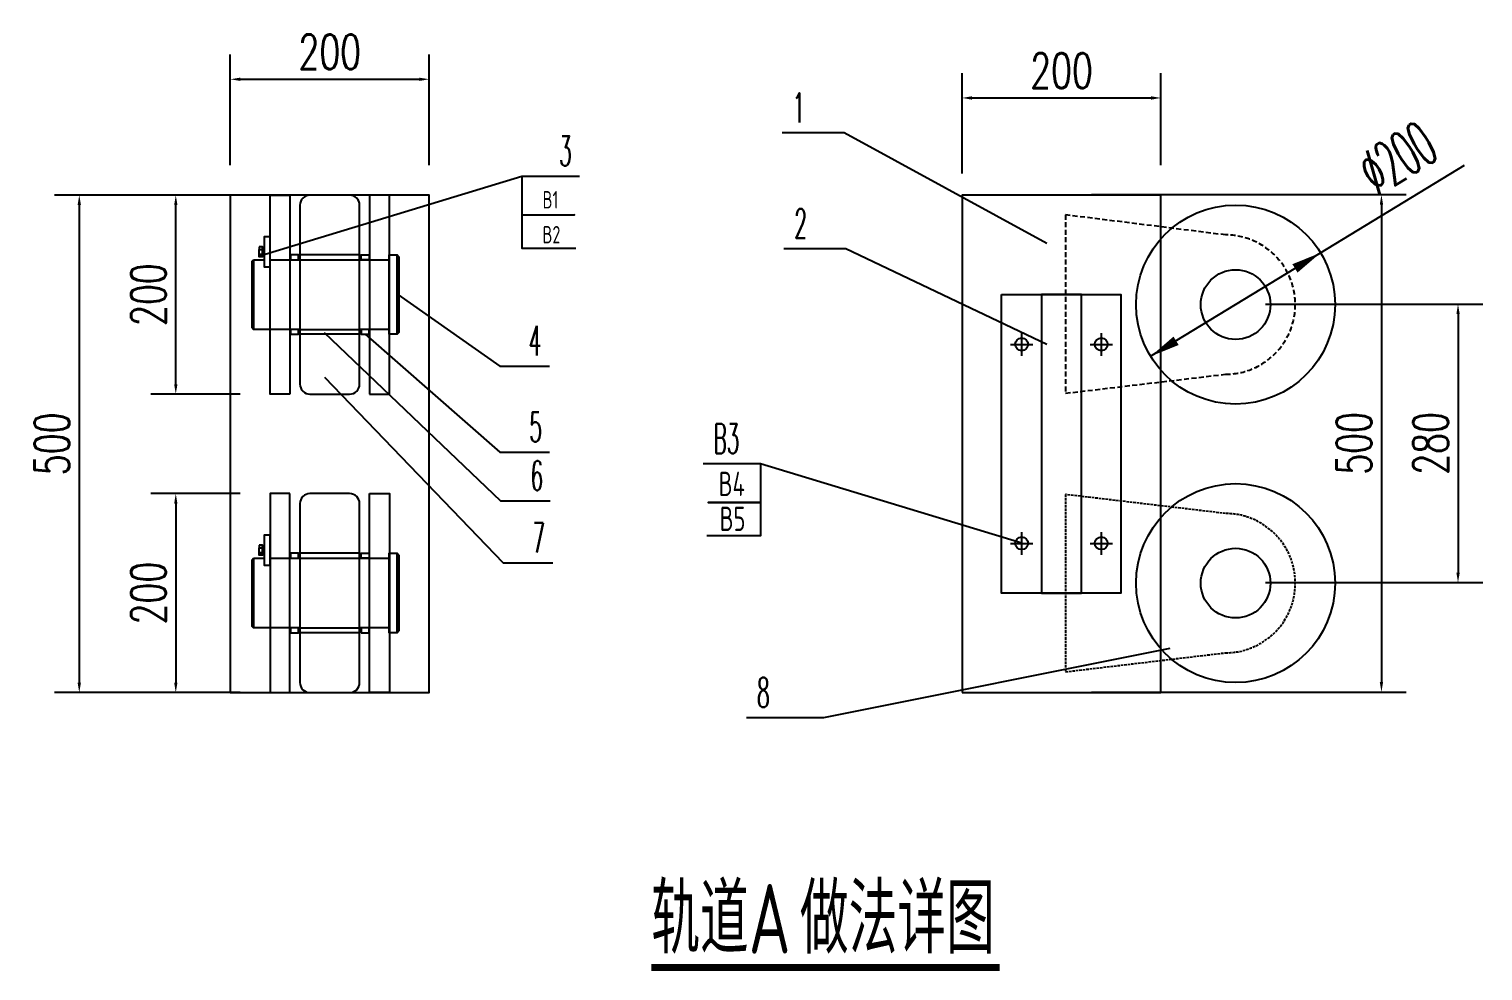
# Model space of a CAD drawing. Header units: millimetres. Extents: x -1443632 to -1307761, y 1430256 to 1527696.
# Drawn here: x -1430655 to -1429194, y 1506245 to 1507192 of the extents above; entities that cross this region are included whole.
import ezdxf

# ---------------------------------------------------------------- set-up
doc = ezdxf.new("R2010")
doc.units = ezdxf.units.MM
doc.header["$LTSCALE"] = 10
doc.linetypes.add('DASH', pattern=[0.35, 0.25, -0.1])
doc.linetypes.add('DASHED', pattern=[0.75, 0.5, -0.25])
doc.layers.get('DEFPOINTS').update_dxf_attribs({"linetype": 'CONTINUOUS'})
for name, color, linetype in [('PUB_DIM', 3, 'CONTINUOUS'), ('PUB_TEXT', 7, 'CONTINUOUS'), ('W-STEEL_KEEL钢龙骨', 5, 'CONTINUOUS'), ('W-WOOD_FLOOR木地板', 30, 'CONTINUOUS'), ('WALL', 9, 'CONTINUOUS'), ('钢', 172, 'CONTINUOUS')]:
    doc.layers.add(name, color=color, linetype=linetype)
doc.styles.add('_TCH_DIM', font='SIMPLEX.shx', dxfattribs={"width": 0.7, "bigfont": 'GBCBIG.shx'})
doc.styles.get("Standard").update_dxf_attribs({"font": 'tssdeng.shx', "width": 0.7, "bigfont": 'hztxt.shx'})
doc.styles.add('STANDARD_T3', font='simplex.shx', dxfattribs={"width": 0.7, "bigfont": 'gbcbig.shx'})
doc.dimstyles.new('W&&10', dxfattribs={"dimtxt": 35, "dimasz": 10, "dimexe": 25, "dimexo": 30, "dimgap": 10, "dimtad": 1, "dimdec": 0, "dimzin": 0, "dimdsep": 46, "dimtxsty": 'STANDARD_T3', "dimcen": 0.09, "dimclrd": 1, "dimclre": 1, "dimclrt": 7, "dimazin": 2, "dimtfac": 1, "dimtdec": 0, "dimtix": 1, "dimtmove": 2, "dimatfit": 3, "dimfxl": 0, "dimtolj": 1, "dimtzin": 0, "dimarcsym": 0})

# ---------------------------------------------------------------- blocks, each defined once
blk = doc.blocks.new('*D636')
at = {"layer": 'DEFPOINTS', "color": 0, "transparency": 16777216}
for p in [(-1430253.1, 1507141.3), (-1430453.1, 1507024.8), (-1430253.1, 1507024.8)]:
    blk.add_point(p, dxfattribs=at)
at = {"layer": 'PUB_DIM', "color": 1, "lineweight": -2, "transparency": 16777216}
for p, q in [((-1430453.1, 1507054.8), (-1430453.1, 1507166.3)), ((-1430253.1, 1507054.8), (-1430253.1, 1507166.3)), ((-1430443.1, 1507141.3), (-1430263.1, 1507141.3))]:
    blk.add_line(p, q, dxfattribs=at)
at = {"layer": 'PUB_DIM', "color": 1, "transparency": 16777216}
for points in [[(-1430443.1, 1507142.9), (-1430443.1, 1507139.6), (-1430453.1, 1507141.3)], [(-1430263.1, 1507142.9), (-1430263.1, 1507139.6), (-1430253.1, 1507141.3)]]:
    blk.add_solid(points, dxfattribs=at)
at = {"layer": 'PUB_DIM', "color": 7, "transparency": 16777216, "insert": (-1430353.1, 1507168.8), "char_height": 35, "attachment_point": 5, "style": 'STANDARD_T3'}
blk.add_mtext('\\A1;200', dxfattribs=at)
blk = doc.blocks.new('*D637')
at = {"layer": 'DEFPOINTS', "color": 0, "transparency": 16777216}
for p in [(-1430453.1, 1507024.8), (-1430604.9, 1506524.8), (-1430453.1, 1506524.8)]:
    blk.add_point(p, dxfattribs=at)
at = {"layer": 'PUB_DIM', "color": 1, "lineweight": -2, "transparency": 16777216}
for p, q in [((-1430483.1, 1507024.8), (-1430629.9, 1507024.8)), ((-1430604.9, 1507014.8), (-1430604.9, 1506534.8)), ((-1430483.1, 1506524.8), (-1430629.9, 1506524.8))]:
    blk.add_line(p, q, dxfattribs=at)
at = {"layer": 'PUB_DIM', "color": 1, "transparency": 16777216}
for points in [[(-1430606.6, 1507014.8), (-1430603.2, 1507014.8), (-1430604.9, 1507024.8)], [(-1430606.6, 1506534.8), (-1430603.2, 1506534.8), (-1430604.9, 1506524.8)]]:
    blk.add_solid(points, dxfattribs=at)
at = {"layer": 'PUB_DIM', "color": 7, "transparency": 16777216, "insert": (-1430632.4, 1506774.8), "char_height": 35, "attachment_point": 5, "rotation": 90, "style": 'STANDARD_T3'}
blk.add_mtext('\\A1;500', dxfattribs=at)
blk = doc.blocks.new('*D638')
at = {"layer": 'DEFPOINTS', "color": 0, "transparency": 16777216}
for p in [(-1430413.1, 1506724.8), (-1430507.9, 1506524.8), (-1430413.1, 1506524.8)]:
    blk.add_point(p, dxfattribs=at)
at = {"layer": 'PUB_DIM', "color": 1, "lineweight": -2, "transparency": 16777216}
for p, q in [((-1430443.1, 1506724.8), (-1430532.9, 1506724.8)), ((-1430507.9, 1506714.8), (-1430507.9, 1506534.8)), ((-1430443.1, 1506524.8), (-1430532.9, 1506524.8))]:
    blk.add_line(p, q, dxfattribs=at)
at = {"layer": 'PUB_DIM', "color": 1, "transparency": 16777216}
for points in [[(-1430509.5, 1506714.8), (-1430506.2, 1506714.8), (-1430507.9, 1506724.8)], [(-1430509.5, 1506534.8), (-1430506.2, 1506534.8), (-1430507.9, 1506524.8)]]:
    blk.add_solid(points, dxfattribs=at)
at = {"layer": 'PUB_DIM', "color": 7, "transparency": 16777216, "insert": (-1430535.4, 1506624.8), "char_height": 35, "attachment_point": 5, "rotation": 90, "style": 'STANDARD_T3'}
blk.add_mtext('\\A1;200', dxfattribs=at)
blk = doc.blocks.new('*D639')
at = {"layer": 'DEFPOINTS', "color": 0, "transparency": 16777216}
for p in [(-1430507.9, 1507024.8), (-1430413.1, 1507024.8), (-1430413.1, 1506824.8)]:
    blk.add_point(p, dxfattribs=at)
at = {"layer": 'PUB_DIM', "color": 1, "lineweight": -2, "transparency": 16777216}
for p, q in [((-1430443.1, 1507024.8), (-1430532.9, 1507024.8)), ((-1430507.9, 1506834.8), (-1430507.9, 1507014.8)), ((-1430443.1, 1506824.8), (-1430532.9, 1506824.8))]:
    blk.add_line(p, q, dxfattribs=at)
at = {"layer": 'PUB_DIM', "color": 1, "transparency": 16777216}
for points in [[(-1430509.5, 1507014.8), (-1430506.2, 1507014.8), (-1430507.9, 1507024.8)], [(-1430509.5, 1506834.8), (-1430506.2, 1506834.8), (-1430507.9, 1506824.8)]]:
    blk.add_solid(points, dxfattribs=at)
at = {"layer": 'PUB_DIM', "color": 7, "transparency": 16777216, "insert": (-1430535.4, 1506924.8), "char_height": 35, "attachment_point": 5, "rotation": 90, "style": 'STANDARD_T3'}
blk.add_mtext('\\A1;200', dxfattribs=at)
blk = doc.blocks.new('*D610')
at = {"layer": 'DEFPOINTS', "color": 0, "transparency": 16777216}
for p in [(-1429517.5, 1507122.5), (-1429717.5, 1507016.6), (-1429517.5, 1507024.8)]:
    blk.add_point(p, dxfattribs=at)
at = {"layer": 'PUB_DIM', "color": 1, "lineweight": -2, "transparency": 16777216}
for p, q in [((-1429717.5, 1507046.6), (-1429717.5, 1507147.5)), ((-1429517.5, 1507054.8), (-1429517.5, 1507147.5)), ((-1429707.5, 1507122.5), (-1429527.5, 1507122.5))]:
    blk.add_line(p, q, dxfattribs=at)
at = {"layer": 'PUB_DIM', "color": 1, "transparency": 16777216}
for points in [[(-1429707.5, 1507124.2), (-1429707.5, 1507120.8), (-1429717.5, 1507122.5)], [(-1429527.5, 1507124.2), (-1429527.5, 1507120.8), (-1429517.5, 1507122.5)]]:
    blk.add_solid(points, dxfattribs=at)
at = {"layer": 'PUB_DIM', "color": 7, "transparency": 16777216, "insert": (-1429617.5, 1507150), "char_height": 35, "attachment_point": 5, "style": 'STANDARD_T3'}
blk.add_mtext('\\A1;200', dxfattribs=at)
blk = doc.blocks.new('*D523')
at = {"layer": 'DEFPOINTS', "color": 0, "transparency": 16777216}
for p in [(-1429617.5, 1507025.3), (-1429617.5, 1506525.3), (-1429295.9, 1506525.3)]:
    blk.add_point(p, dxfattribs=at)
at = {"layer": 'PUB_DIM', "color": 1, "lineweight": -2, "transparency": 16777216}
for p, q in [((-1429587.5, 1507025.3), (-1429270.9, 1507025.3)), ((-1429295.9, 1507015.3), (-1429295.9, 1506535.3)), ((-1429587.5, 1506525.3), (-1429270.9, 1506525.3))]:
    blk.add_line(p, q, dxfattribs=at)
at = {"layer": 'PUB_DIM', "color": 1, "transparency": 16777216}
for points in [[(-1429297.5, 1507015.3), (-1429294.2, 1507015.3), (-1429295.9, 1507025.3)], [(-1429297.5, 1506535.3), (-1429294.2, 1506535.3), (-1429295.9, 1506525.3)]]:
    blk.add_solid(points, dxfattribs=at)
at = {"layer": 'PUB_DIM', "color": 7, "transparency": 16777216, "insert": (-1429323.4, 1506775.3), "char_height": 35, "attachment_point": 5, "rotation": 90, "style": 'STANDARD_T3'}
blk.add_mtext('\\A1;500', dxfattribs=at)
blk = doc.blocks.new('*D524')
at = {"layer": 'DEFPOINTS', "color": 0, "transparency": 16777216}
for p in [(-1429442.5, 1506915.3), (-1429442.5, 1506635.3), (-1429218.9, 1506635.3)]:
    blk.add_point(p, dxfattribs=at)
at = {"layer": 'PUB_DIM', "color": 1, "lineweight": -2, "transparency": 16777216}
for p, q in [((-1429412.5, 1506915.3), (-1429193.9, 1506915.3)), ((-1429218.9, 1506905.3), (-1429218.9, 1506645.3)), ((-1429412.5, 1506635.3), (-1429193.9, 1506635.3))]:
    blk.add_line(p, q, dxfattribs=at)
at = {"layer": 'PUB_DIM', "color": 1, "transparency": 16777216}
for points in [[(-1429220.5, 1506905.3), (-1429217.2, 1506905.3), (-1429218.9, 1506915.3)], [(-1429220.5, 1506645.3), (-1429217.2, 1506645.3), (-1429218.9, 1506635.3)]]:
    blk.add_solid(points, dxfattribs=at)
at = {"layer": 'PUB_DIM', "color": 7, "transparency": 16777216, "insert": (-1429246.4, 1506775.3), "char_height": 35, "attachment_point": 5, "rotation": 90, "style": 'STANDARD_T3'}
blk.add_mtext('\\A1;280', dxfattribs=at)
blk = doc.blocks.new('3')
at = {"layer": 'WALL', "color": 3}
for p, q in [((-320.2, -79.8), (-57.7, 0)), ((-57.7, 0), (0, 0))]:
    blk.add_line(p, q, dxfattribs=at)
blk.add_lwpolyline([(-57.7, 0), (-57.7, -39), (-5, -38.8), (-57.7, -39), (-57.7, -72.3), (-3.4, -72.3)], dxfattribs=at)
at = {"layer": 'PUB_TEXT', "color": 7, "style": '_TCH_DIM', "width": 0.494118}
blk.add_text('3', height=29.8, dxfattribs=at).set_placement((-20.3, 10.5))
at = {"layer": 'WALL', "color": 0, "width": 0.7}
for s, p in [('B1', (-36.9, -32.4)), ('B2', (-37, -67.5))]:
    blk.add_text(s, height=17.5, dxfattribs=at).set_placement(p)
blk = doc.blocks.new('B3')
at = {"layer": 'WALL', "color": 3}
for p, q in [((0, 0), (-57.7, 0)), ((262.5, -79.8), (0, 0))]:
    blk.add_line(p, q, dxfattribs=at)
blk.add_lwpolyline([(0, 0), (0, -39), (-52.7, -38.8), (0, -39), (0, -72.3), (-54.2, -72.3)], dxfattribs=at)
at = {"layer": 'PUB_TEXT', "color": 7, "style": '_TCH_DIM', "width": 0.494118}
blk.add_text('B3', height=29.75, dxfattribs=at).set_placement((-47.2, 10.5))
at = {"layer": 'WALL', "color": 0, "width": 0.7}
for s, p in [('B4', (-42.1, -32.4)), ('B5', (-41.1, -67.5))]:
    blk.add_text(s, height=24.5, dxfattribs=at).set_placement(p)

msp = doc.modelspace()

# ---------------------------------------------------------------- linework, layer by layer
at = {"layer": 'W-STEEL_KEEL钢龙骨'}
for points in [[(-1430453.1, 1506524.8), (-1430253.1, 1506524.8), (-1430253.1, 1507024.8), (-1430453.1, 1507024.8)], [(-1430393.1, 1506824.8), (-1430413.1, 1506824.8), (-1430413.1, 1507024.8), (-1430393.1, 1507024.8)], [(-1430313.1, 1506824.8), (-1430293.1, 1506824.8), (-1430293.1, 1507024.8), (-1430313.1, 1507024.8)], [(-1430424.2, 1506970.3), (-1430420.6, 1506970.3), (-1430420.6, 1506965.2), (-1430424.2, 1506965.2)], [(-1430424.2, 1506965.2), (-1430420.6, 1506965.2), (-1430420.6, 1506962.8), (-1430424.2, 1506962.8)], [(-1430393.1, 1506724.8), (-1430413.1, 1506724.8), (-1430413.1, 1506524.8), (-1430393.1, 1506524.8)], [(-1430313.1, 1506724.8), (-1430293.1, 1506724.8), (-1430293.1, 1506524.8), (-1430313.1, 1506524.8)], [(-1430424.2, 1506670.3), (-1430420.6, 1506670.3), (-1430420.6, 1506665.2), (-1430424.2, 1506665.2)], [(-1430424.2, 1506665.2), (-1430420.6, 1506665.2), (-1430420.6, 1506662.8), (-1430424.2, 1506662.8)]]:
    msp.add_lwpolyline(points, close=True, dxfattribs=at)
at = {"layer": 'W-STEEL_KEEL钢龙骨', "color": 140}
for points in [[(-1430373.1, 1506824.8), (-1430333.1, 1506824.8, 0.414214), (-1430323.1, 1506834.8), (-1430323.1, 1507014.8, 0.414214), (-1430333.1, 1507024.8), (-1430373.1, 1507024.8, 0.414214), (-1430383.1, 1507014.8), (-1430383.1, 1506834.8, 0.414214)], [(-1430373.1, 1506524.8), (-1430333.1, 1506524.8, 0.414214), (-1430323.1, 1506534.8), (-1430323.1, 1506714.8, 0.414214), (-1430333.1, 1506724.8), (-1430373.1, 1506724.8, 0.414214), (-1430383.1, 1506714.8), (-1430383.1, 1506534.8, 0.414214)]]:
    msp.add_lwpolyline(points, format="xyb", close=True, dxfattribs=at)
at = {"layer": 'W-STEEL_KEEL钢龙骨'}
for points in [[(-1430419.1, 1506952.9), (-1430413.1, 1506952.9), (-1430413.1, 1506982.9), (-1430419.1, 1506982.9), (-1430419.1, 1506952.9)], [(-1430424.2, 1506973), (-1430424.2, 1506970.3), (-1430420.6, 1506970.3), (-1430420.6, 1506973), (-1430424.2, 1506973)], [(-1430420.6, 1506972.1), (-1430419.1, 1506972.1), (-1430419.1, 1506963.7), (-1430420.6, 1506963.7), (-1430420.6, 1506972.1)], [(-1430429.6, 1506959.8), (-1430429.6, 1506889.8), (-1430431.1, 1506891.3), (-1430431.1, 1506958.3), (-1430429.6, 1506959.8)], [(-1430429.6, 1506959.8), (-1430419.1, 1506959.8), (-1430419.1, 1506952.9), (-1430413.1, 1506952.9), (-1430413.1, 1506959.8), (-1430383.1, 1506959.8), (-1430383.1, 1506889.8), (-1430429.6, 1506889.8)], [(-1430392.7, 1506964.9), (-1430392.7, 1506959.8), (-1430384.6, 1506959.8), (-1430384.6, 1506964.9), (-1430392.7, 1506964.9)], [(-1430384.6, 1506961.3), (-1430383.1, 1506959.8), (-1430323.1, 1506959.8), (-1430321.6, 1506961.3), (-1430321.6, 1506964), (-1430323.1, 1506964.9), (-1430383.1, 1506964.9), (-1430384.6, 1506964), (-1430384.6, 1506961.3)], [(-1430323.1, 1506959.8), (-1430293.5, 1506959.8), (-1430293.5, 1506889.8), (-1430323.1, 1506889.8), (-1430323.1, 1506959.8)], [(-1430321.6, 1506964.9), (-1430313.6, 1506964.9), (-1430313.6, 1506959.8), (-1430321.6, 1506959.8), (-1430321.6, 1506964.9)], [(-1430293.5, 1506959.8), (-1430293.5, 1506964.9), (-1430285.4, 1506964.9), (-1430285.4, 1506885), (-1430293.5, 1506885), (-1430293.5, 1506959.8)], [(-1430285.4, 1506964.9), (-1430283.6, 1506962.8), (-1430283.6, 1506886.8), (-1430285.4, 1506885), (-1430285.4, 1506964.9)], [(-1430392.7, 1506889.8), (-1430392.7, 1506885.3), (-1430392.7, 1506885), (-1430384.6, 1506885), (-1430384.6, 1506889.8), (-1430392.7, 1506889.8)], [(-1430384.6, 1506888.3), (-1430383.1, 1506889.8), (-1430323.1, 1506889.8), (-1430321.6, 1506888.3), (-1430321.6, 1506886.2), (-1430322.8, 1506885), (-1430383.1, 1506885), (-1430384.6, 1506885.6), (-1430384.6, 1506888.3)], [(-1430321.6, 1506885), (-1430313.6, 1506885), (-1430313.6, 1506889.8), (-1430321.6, 1506889.8), (-1430321.6, 1506885)], [(-1430419.1, 1506652.9), (-1430413.1, 1506652.9), (-1430413.1, 1506682.9), (-1430419.1, 1506682.9), (-1430419.1, 1506652.9)], [(-1430429.6, 1506659.8), (-1430429.6, 1506589.8), (-1430431.1, 1506591.3), (-1430431.1, 1506658.3), (-1430429.6, 1506659.8)], [(-1430429.6, 1506659.8), (-1430419.1, 1506659.8), (-1430419.1, 1506652.9), (-1430413.1, 1506652.9), (-1430413.1, 1506659.8), (-1430383.1, 1506659.8), (-1430383.1, 1506589.8), (-1430429.6, 1506589.8)], [(-1430424.2, 1506673), (-1430424.2, 1506670.3), (-1430420.6, 1506670.3), (-1430420.6, 1506673), (-1430424.2, 1506673)], [(-1430420.6, 1506672.1), (-1430419.1, 1506672.1), (-1430419.1, 1506663.7), (-1430420.6, 1506663.7), (-1430420.6, 1506672.1)], [(-1430392.7, 1506664.9), (-1430392.7, 1506659.8), (-1430384.6, 1506659.8), (-1430384.6, 1506664.9), (-1430392.7, 1506664.9)], [(-1430384.6, 1506661.3), (-1430383.1, 1506659.8), (-1430323.1, 1506659.8), (-1430321.6, 1506661.3), (-1430321.6, 1506664), (-1430323.1, 1506664.9), (-1430383.1, 1506664.9), (-1430384.6, 1506664), (-1430384.6, 1506661.3)], [(-1430323.1, 1506659.8), (-1430293.5, 1506659.8), (-1430293.5, 1506589.8), (-1430323.1, 1506589.8), (-1430323.1, 1506659.8)], [(-1430321.6, 1506664.9), (-1430313.6, 1506664.9), (-1430313.6, 1506659.8), (-1430321.6, 1506659.8), (-1430321.6, 1506664.9)], [(-1430293.5, 1506659.8), (-1430293.5, 1506664.9), (-1430285.4, 1506664.9), (-1430285.4, 1506585), (-1430293.5, 1506585), (-1430293.5, 1506659.8)], [(-1430285.4, 1506664.9), (-1430283.6, 1506662.8), (-1430283.6, 1506586.8), (-1430285.4, 1506585), (-1430285.4, 1506664.9)], [(-1430392.7, 1506589.8), (-1430392.7, 1506585.3), (-1430392.7, 1506585), (-1430384.6, 1506585), (-1430384.6, 1506589.8), (-1430392.7, 1506589.8)], [(-1430384.6, 1506588.3), (-1430383.1, 1506589.8), (-1430323.1, 1506589.8), (-1430321.6, 1506588.3), (-1430321.6, 1506586.2), (-1430322.8, 1506585), (-1430383.1, 1506585), (-1430384.6, 1506585.6), (-1430384.6, 1506588.3)], [(-1430321.6, 1506585), (-1430313.6, 1506585), (-1430313.6, 1506589.8), (-1430321.6, 1506589.8), (-1430321.6, 1506585)]]:
    msp.add_lwpolyline(points, dxfattribs=at)
at = {"layer": 'W-WOOD_FLOOR木地板', "color": 1}
msp.add_lwpolyline([(-1429527.9, 1506862.8), (-1429357.1, 1506966.8), (-1429212.3, 1507055)], dxfattribs=at)
for points in [[(-1429382.8, 1506951.2, 9.9, 0, 0), (-1429357.1, 1506966.8, 0, 0, 0)], [(-1429502.3, 1506878.4, 9.9, 0, 0), (-1429527.9, 1506862.8, 0, 0, 0)]]:
    msp.add_lwpolyline(points, format="xyseb", dxfattribs=at)
at = {"layer": 'WALL', "color": 3}
for p, q in [((-1429836.1, 1507087.3), (-1429898.4, 1507087.3)), ((-1429632.4, 1506976.1), (-1429836.1, 1507087.3)), ((-1429834.3, 1506970.9), (-1429896.5, 1506970.9)), ((-1429632.4, 1506874.8), (-1429834.3, 1506970.9)), ((-1430284.5, 1506924.9), (-1430182.2, 1506853)), ((-1430358.6, 1506886.7), (-1430181.4, 1506717.4)), ((-1430317.6, 1506885), (-1430182, 1506766.4)), ((-1430182.2, 1506853), (-1430132.1, 1506853)), ((-1430358.3, 1506841.7), (-1430178.7, 1506655.2)), ((-1430182, 1506766.4), (-1430132.1, 1506766.4)), ((-1430181.4, 1506717.4), (-1430131.6, 1506717.4)), ((-1430178.7, 1506655.2), (-1430128.9, 1506655.2)), ((-1429508.5, 1506569.1), (-1429856.9, 1506499.5)), ((-1429856.9, 1506499.5), (-1429934.1, 1506499.5))]:
    msp.add_line(p, q, dxfattribs=at)
at = {"layer": 'WALL', "color": 3, "const_width": 7}
msp.add_lwpolyline([(-1430029.9, 1506248.5), (-1429679.8, 1506248.5)], dxfattribs=at)
at = {"layer": '钢'}
for p, q in [((-1429657.7, 1506886.1), (-1429657.7, 1506863.4)), ((-1429577.7, 1506886.1), (-1429577.7, 1506863.4)), ((-1429668.7, 1506874.8), (-1429646.3, 1506874.8)), ((-1429588.8, 1506874.8), (-1429566.3, 1506874.8)), ((-1429668.7, 1506674.8), (-1429646.3, 1506674.8)), ((-1429657.7, 1506686.2), (-1429657.7, 1506663.4)), ((-1429588.8, 1506674.8), (-1429566.3, 1506674.8)), ((-1429577.7, 1506686.2), (-1429577.7, 1506663.4))]:
    msp.add_line(p, q, dxfattribs=at)
msp.add_lwpolyline([(-1429717.5, 1506524.8), (-1429517.5, 1506524.8), (-1429517.5, 1507024.8), (-1429717.5, 1507024.8)], close=True, dxfattribs=at)
at = {"layer": '钢', "color": 8, "linetype": 'DASHED'}
msp.add_lwpolyline([(-1429452.5, 1506984.8), (-1429613.5, 1507005), (-1429613.5, 1506825.7), (-1429452.5, 1506844.8, 1)], format="xyb", close=True, dxfattribs=at)
at = {"layer": '钢'}
for points in [[(-1429677.7, 1506924.8), (-1429557.7, 1506924.8), (-1429557.7, 1506624.8), (-1429677.7, 1506624.8), (-1429677.7, 1506924.8)], [(-1429637.6, 1506924.8), (-1429637.6, 1506624.8), (-1429597.5, 1506624.8), (-1429597.5, 1506924.8), (-1429637.6, 1506924.8)]]:
    msp.add_lwpolyline(points, dxfattribs=at)
at = {"layer": '钢', "color": 8, "linetype": 'DASH'}
msp.add_lwpolyline([(-1429452.5, 1506704.8), (-1429613.5, 1506723.9), (-1429613.5, 1506545.7), (-1429452.5, 1506564.8, 1)], format="xyb", close=True, dxfattribs=at)
at = {"layer": '钢', "color": 140}
for centre, radius in [((-1429442.5, 1506914.8), 100), ((-1429442.5, 1506914.8), 35), ((-1429442.5, 1506634.8), 100), ((-1429442.5, 1506634.8), 35)]:
    msp.add_circle(centre, radius, dxfattribs=at)
at = {"layer": '钢'}
for centre in [(-1429657.5, 1506874.9), (-1429577.6, 1506874.9), (-1429657.5, 1506674.9), (-1429577.6, 1506674.9)]:
    msp.add_circle(centre, 6.44, dxfattribs=at)

# ---------------------------------------------------------------- block references
at = {"layer": 'WALL', "color": 0}
for name, p in [('3', (-1430102.2, 1507043.8)), ('B3', (-1429920, 1506754.7))]:
    msp.add_blockref(name, p, dxfattribs=at)

# ---------------------------------------------------------------- texts
at = {"layer": 'PUB_TEXT', "color": 7, "style": '_TCH_DIM', "width": 0.494118}
for s, p in [('1', (-1429887.9, 1507097.8)), ('2', (-1429886, 1506981.4)), ('4', (-1430153.1, 1506863.5)), ('5', (-1430152.4, 1506776.9)), ('6', (-1430151.2, 1506727.9)), ('7', (-1430149.2, 1506665.7)), ('8', (-1429923.6, 1506510))]:
    msp.add_text(s, height=29.8, dxfattribs=at).set_placement(p)
at = {"layer": 'PUB_TEXT', "color": 7, "width": 0.7}
for s, p in [('轨道', (-1430029.9, 1506262.5)), ('做法详图', (-1429880.5, 1506262.5)), ('A', (-1429931.9, 1506262.5))]:
    msp.add_text(s, height=70, dxfattribs=at).set_placement(p)
at = {"layer": 'W-WOOD_FLOOR木地板', "color": 7, "style": '_TCH_DIM', "width": 0.494118}
msp.add_text('%%c200', height=44.62, rotation=31.3485, dxfattribs=at).set_placement((-1429300.4, 1507023.5))

# ---------------------------------------------------------------- dimensions: what is measured, and where the dimension line sits
at = {"layer": 'PUB_DIM', "color": 0}
for base, p1, p2, picture, middle in [((-1430253.1, 1507141.3), (-1430453.1, 1507024.8), (-1430253.1, 1507024.8), '*D636', (-1430353.1, 1507168.8)), ((-1429517.5, 1507122.5), (-1429717.5, 1507016.6), (-1429517.5, 1507024.8), '*D610', (-1429617.5, 1507150))]:
    dim = msp.add_linear_dim(base=base, p1=p1, p2=p2, dimstyle='W&&10', dxfattribs=at)
    dim.commit()
    dim.dimension.update_dxf_attribs({"geometry": picture, "text_midpoint": middle})
for base, p1, p2, picture, middle in [((-1429295.9, 1506525.3), (-1429617.5, 1507025.3), (-1429617.5, 1506525.3), '*D523', (-1429323.4, 1506775.3)), ((-1430604.9, 1506524.8), (-1430453.1, 1507024.8), (-1430453.1, 1506524.8), '*D637', (-1430632.4, 1506774.8)), ((-1430507.9, 1507024.8), (-1430413.1, 1506824.8), (-1430413.1, 1507024.8), '*D639', (-1430535.4, 1506924.8)), ((-1429218.9, 1506635.3), (-1429442.5, 1506915.3), (-1429442.5, 1506635.3), '*D524', (-1429246.4, 1506775.3)), ((-1430507.9, 1506524.8), (-1430413.1, 1506724.8), (-1430413.1, 1506524.8), '*D638', (-1430535.4, 1506624.8))]:
    dim = msp.add_linear_dim(base=base, p1=p1, p2=p2, angle=90, dimstyle='W&&10', dxfattribs=at)
    dim.commit()
    dim.dimension.update_dxf_attribs({"geometry": picture, "text_midpoint": middle})

doc.saveas('drawing.dxf')
